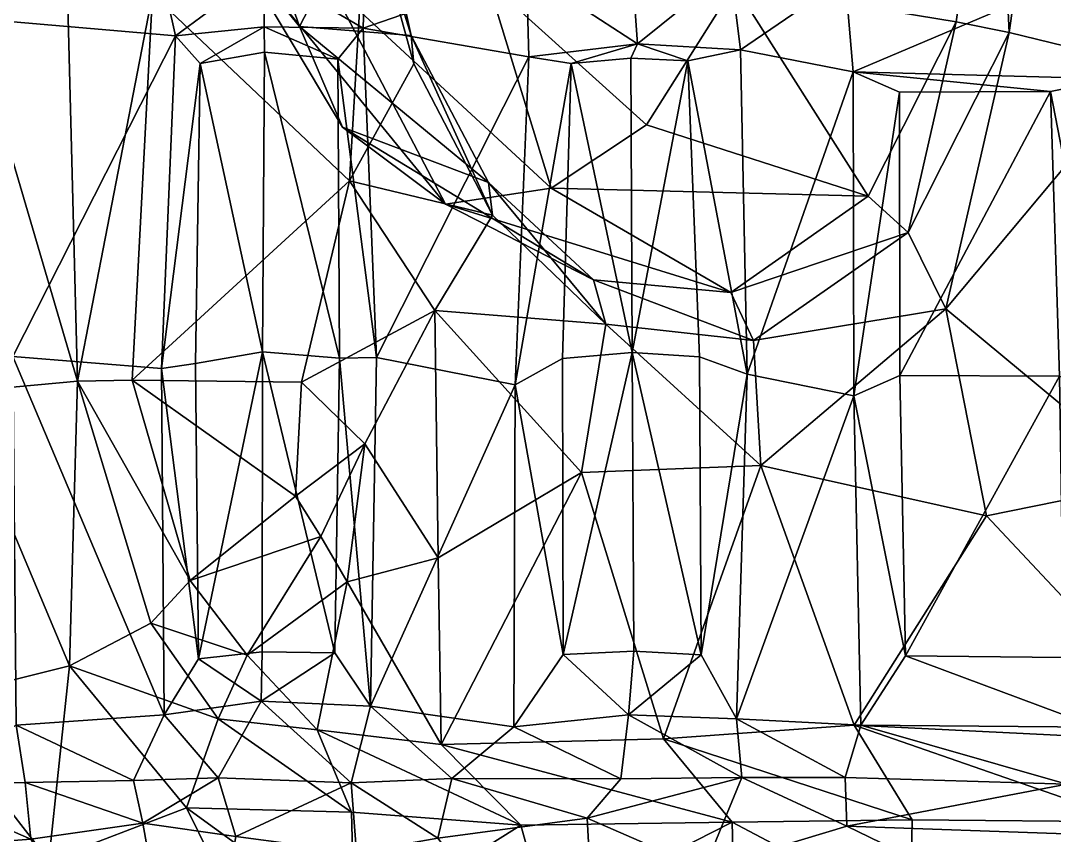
# Model space of a CAD drawing. Extents: x -4.77 to 4.77, y -2.48 to 3.3.
# Drawn here: x 0.1118 to 0.4736, y 0.9531 to 1.2382 of the extents above; entities that cross this region are included whole.
import ezdxf

# ---------------------------------------------------------------- set-up
doc = ezdxf.new("R2010")
doc.units = 0

msp = doc.modelspace()

# ---------------------------------------------------------------- linework, layer by layer
for points in [[(0.47224, 1.33668, -0.83127), (0.50106, 1.34164, -0.80056), (0.50654, 1.22221, -0.79374)], [(0.47224, 1.33668, 0.83127), (0.50654, 1.22221, 0.79374), (0.50106, 1.34164, 0.80056)], [(0.45782, 1.23408, -0.8484), (0.45296, 1.33482, -0.83895), (0.47224, 1.33668, -0.83127)], [(0.45782, 1.23408, 0.8484), (0.47224, 1.33668, 0.83127), (0.45296, 1.33482, 0.83895)], [(0.47224, 1.33668, -0.83127), (0.50654, 1.22221, -0.79374), (0.45782, 1.23408, -0.8484)], [(0.47224, 1.33668, 0.83127), (0.45782, 1.23408, 0.8484), (0.50654, 1.22221, 0.79374)], [(0.45296, 1.33482, -0.83895), (0.43927, 1.23785, -0.85526), (0.36165, 1.25061, -0.82752)], [(0.45296, 1.33482, 0.83895), (0.36165, 1.25061, 0.82752), (0.43927, 1.23785, 0.85526)], [(0.45782, 1.23408, -0.8484), (0.43927, 1.23785, -0.85526), (0.45296, 1.33482, -0.83895)], [(0.45782, 1.23408, 0.8484), (0.45296, 1.33482, 0.83895), (0.43927, 1.23785, 0.85526)], [(0.20933, 1.23614, -1.04967), (0.19056, 1.28986, -1.05507), (0.18566, 1.26569, -0.96242)], [(0.20933, 1.23614, 1.04967), (0.18566, 1.26569, 0.96242), (0.19056, 1.28986, 1.05507)], [(0.23617, 1.28805, -1.12639), (0.19056, 1.28986, -1.05507), (0.20933, 1.23614, -1.04967)], [(0.23617, 1.28805, 1.12639), (0.20933, 1.23614, 1.04967), (0.19056, 1.28986, 1.05507)], [(0.23617, 1.28805, -1.12639), (0.20933, 1.23614, -1.04967), (0.24847, 1.23307, -1.10941)], [(0.23617, 1.28805, 1.12639), (0.24847, 1.23307, 1.10941), (0.20933, 1.23614, 1.04967)], [(0.24847, 1.23307, -1.10941), (0.23285, 1.28333, -1.14141), (0.23617, 1.28805, -1.12639)], [(0.24847, 1.23307, 1.10941), (0.23617, 1.28805, 1.12639), (0.23285, 1.28333, 1.14141)], [(0.23285, 1.28333, -1.14141), (0.22683, 1.18222, -1.15808), (0.15787, 1.24755, -1.18551)], [(0.23285, 1.28333, 1.14141), (0.15787, 1.24755, 1.18551), (0.22683, 1.18222, 1.15808)], [(0.23285, 1.28333, -1.14141), (0.24943, 1.22317, -1.12615), (0.22683, 1.18222, -1.15808)], [(0.23285, 1.28333, 1.14141), (0.22683, 1.18222, 1.15808), (0.24943, 1.22317, 1.12615)], [(0.24847, 1.23307, -1.10941), (0.24943, 1.22317, -1.12615), (0.23285, 1.28333, -1.14141)], [(0.24847, 1.23307, 1.10941), (0.23285, 1.28333, 1.14141), (0.24943, 1.22317, 1.12615)], [(0.20933, 1.23614, -1.04967), (0.18566, 1.26569, -0.96242), (0.22442, 1.201, -1.01074)], [(0.26053, 1.17403, -0.95608), (0.18566, 1.26569, -0.96242), (0.21989, 1.25151, -0.89349)], [(0.26053, 1.17403, -0.95608), (0.22442, 1.201, -1.01074), (0.18566, 1.26569, -0.96242)], [(0.20933, 1.23614, 1.04967), (0.22442, 1.201, 1.01074), (0.18566, 1.26569, 0.96242)], [(0.26053, 1.17403, 0.95608), (0.21989, 1.25151, 0.89349), (0.18566, 1.26569, 0.96242)], [(0.26053, 1.17403, 0.95608), (0.18566, 1.26569, 0.96242), (0.22442, 1.201, 1.01074)], [(0.08765, 1.26158, -1.22381), (0.13167, 1.11209, -1.22991), (0.08857, 1.10811, -1.24501)], [(0.08765, 1.26158, -1.22381), (0.12798, 1.25731, -1.20398), (0.13167, 1.11209, -1.22991)], [(0.08765, 1.26158, 1.22381), (0.08857, 1.10811, 1.24501), (0.13167, 1.11209, 1.22991)], [(0.08765, 1.26158, 1.22381), (0.13167, 1.11209, 1.22991), (0.12798, 1.25731, 1.20398)], [(0.09955, 1.23862, 1.09777), (0.16599, 1.23287, 1.09789), (0.16082, 1.25602, 1.11708)], [(0.09955, 1.23862, -1.09777), (0.16082, 1.25602, -1.11708), (0.16599, 1.23287, -1.09789)], [(0.13167, 1.11209, -1.22991), (0.12798, 1.25731, -1.20398), (0.15787, 1.24755, -1.18551)], [(0.13167, 1.11209, 1.22991), (0.15787, 1.24755, 1.18551), (0.12798, 1.25731, 1.20398)], [(0.16599, 1.23287, 1.09789), (0.19695, 1.25596, 1.11708), (0.16082, 1.25602, 1.11708)], [(0.16599, 1.23287, -1.09789), (0.16082, 1.25602, -1.11708), (0.19695, 1.25596, -1.11708)], [(0.16599, 1.23287, 1.09789), (0.19697, 1.23613, 1.09762), (0.19695, 1.25596, 1.11708)], [(0.16599, 1.23287, -1.09789), (0.19695, 1.25596, -1.11708), (0.19697, 1.23613, -1.09762)], [(0.19695, 1.25596, 1.11708), (0.23162, 1.23566, 1.10019), (0.23221, 1.25583, 1.11708)], [(0.19695, 1.25596, 1.11708), (0.19697, 1.23613, 1.09762), (0.23162, 1.23566, 1.10019)], [(0.19695, 1.25596, -1.11708), (0.23221, 1.25583, -1.11708), (0.23162, 1.23566, -1.10019)], [(0.19695, 1.25596, -1.11708), (0.23162, 1.23566, -1.10019), (0.19697, 1.23613, -1.09762)], [(0.23162, 1.23566, 1.10019), (0.28886, 1.25539, 1.11708), (0.23221, 1.25583, 1.11708)], [(0.23162, 1.23566, -1.10019), (0.23221, 1.25583, -1.11708), (0.28886, 1.25539, -1.11708)], [(0.28886, 1.25539, 1.11708), (0.32763, 1.23008, 1.08824), (0.32582, 1.25618, 1.11708)], [(0.28886, 1.25539, -1.11708), (0.32582, 1.25618, -1.11708), (0.32763, 1.23008, -1.08824)], [(0.32763, 1.23008, 1.08824), (0.36025, 1.25632, 1.11708), (0.32582, 1.25618, 1.11708)], [(0.32763, 1.23008, -1.08824), (0.32582, 1.25618, -1.11708), (0.36025, 1.25632, -1.11708)], [(0.32763, 1.23008, 1.08824), (0.36369, 1.22798, 1.09209), (0.36025, 1.25632, 1.11708)], [(0.32763, 1.23008, -1.08824), (0.36025, 1.25632, -1.11708), (0.36369, 1.22798, -1.09209)], [(0.40036, 1.25309, 1.11708), (0.36025, 1.25632, 1.11708), (0.36369, 1.22798, 1.09209)], [(0.40036, 1.25309, -1.11708), (0.36369, 1.22798, -1.09209), (0.36025, 1.25632, -1.11708)], [(0.21989, 1.25151, -0.89349), (0.27527, 1.252, -0.84522), (0.29743, 1.17965, -0.89912)], [(0.21989, 1.25151, 0.89349), (0.29743, 1.17965, 0.89912), (0.27527, 1.252, 0.84522)], [(0.23162, 1.23566, 1.10019), (0.28959, 1.22561, 1.08837), (0.28886, 1.25539, 1.11708)], [(0.23162, 1.23566, -1.10019), (0.28886, 1.25539, -1.11708), (0.28959, 1.22561, -1.08837)], [(0.27527, 1.252, -0.84522), (0.3308, 1.20183, -0.86092), (0.29743, 1.17965, -0.89912)], [(0.27527, 1.252, -0.84522), (0.36165, 1.25061, -0.82752), (0.3308, 1.20183, -0.86092)], [(0.27527, 1.252, 0.84522), (0.29743, 1.17965, 0.89912), (0.3308, 1.20183, 0.86092)], [(0.27527, 1.252, 0.84522), (0.3308, 1.20183, 0.86092), (0.36165, 1.25061, 0.82752)], [(0.28886, 1.25539, 1.11708), (0.28959, 1.22561, 1.08837), (0.32763, 1.23008, 1.08824)], [(0.28886, 1.25539, -1.11708), (0.32763, 1.23008, -1.08824), (0.28959, 1.22561, -1.08837)], [(0.40036, 1.25309, 1.11708), (0.36369, 1.22798, 1.09209), (0.40321, 1.22037, 1.0896)], [(0.40036, 1.25309, -1.11708), (0.40321, 1.22037, -1.0896), (0.36369, 1.22798, -1.09209)], [(0.4792, 1.25263, 1.11709), (0.40036, 1.25309, 1.11708), (0.40321, 1.22037, 1.0896)], [(0.4792, 1.25263, -1.11709), (0.40321, 1.22037, -1.0896), (0.40036, 1.25309, -1.11708)], [(0.4792, 1.25263, 1.11709), (0.40321, 1.22037, 1.0896), (0.49421, 1.21787, 1.08567)], [(0.4792, 1.25263, -1.11709), (0.49421, 1.21787, -1.08567), (0.40321, 1.22037, -1.0896)], [(0.21989, 1.25151, -0.89349), (0.29743, 1.17965, -0.89912), (0.26053, 1.17403, -0.95608)], [(0.21989, 1.25151, 0.89349), (0.26053, 1.17403, 0.95608), (0.29743, 1.17965, 0.89912)], [(0.40836, 1.17685, -0.89495), (0.3308, 1.20183, -0.86092), (0.36165, 1.25061, -0.82752)], [(0.40836, 1.17685, 0.89495), (0.36165, 1.25061, 0.82752), (0.3308, 1.20183, 0.86092)], [(0.40836, 1.17685, -0.89495), (0.36165, 1.25061, -0.82752), (0.43927, 1.23785, -0.85526)], [(0.40836, 1.17685, 0.89495), (0.43927, 1.23785, 0.85526), (0.36165, 1.25061, 0.82752)], [(0.13167, 1.11209, -1.22991), (0.15787, 1.24755, -1.18551), (0.15082, 1.11244, -1.20023)], [(0.13167, 1.11209, 1.22991), (0.15082, 1.11244, 1.20023), (0.15787, 1.24755, 1.18551)], [(0.15082, 1.11244, -1.20023), (0.15787, 1.24755, -1.18551), (0.22683, 1.18222, -1.15808)], [(0.15082, 1.11244, 1.20023), (0.22683, 1.18222, 1.15808), (0.15787, 1.24755, 1.18551)], [(0.16599, 1.23287, 1.09789), (0.09955, 1.23862, 1.09777), (0.10902, 1.12065, 0.98326)], [(0.16599, 1.23287, -1.09789), (0.10902, 1.12065, -0.98326), (0.09955, 1.23862, -1.09777)], [(0.42236, 1.16407, -0.89286), (0.40836, 1.17685, -0.89495), (0.43927, 1.23785, -0.85526)], [(0.42236, 1.16407, 0.89286), (0.43927, 1.23785, 0.85526), (0.40836, 1.17685, 0.89495)], [(0.42236, 1.16407, -0.89286), (0.43927, 1.23785, -0.85526), (0.45782, 1.23408, -0.8484)], [(0.42236, 1.16407, 0.89286), (0.45782, 1.23408, 0.8484), (0.43927, 1.23785, 0.85526)], [(0.19697, 1.23613, 1.09762), (0.16599, 1.23287, 1.09789), (0.17456, 1.22324, 1.06498)], [(0.19697, 1.23613, -1.09762), (0.17456, 1.22324, -1.06498), (0.16599, 1.23287, -1.09789)], [(0.19697, 1.23613, 1.09762), (0.17456, 1.22324, 1.06498), (0.19712, 1.22723, 1.0621)], [(0.19697, 1.23613, -1.09762), (0.19712, 1.22723, -1.0621), (0.17456, 1.22324, -1.06498)], [(0.22277, 1.2248, 1.06387), (0.19697, 1.23613, 1.09762), (0.19712, 1.22723, 1.0621)], [(0.22277, 1.2248, 1.06387), (0.23162, 1.23566, 1.10019), (0.19697, 1.23613, 1.09762)], [(0.22277, 1.2248, -1.06387), (0.19712, 1.22723, -1.0621), (0.19697, 1.23613, -1.09762)], [(0.22277, 1.2248, -1.06387), (0.19697, 1.23613, -1.09762), (0.23162, 1.23566, -1.10019)], [(0.20933, 1.23614, -1.04967), (0.27548, 1.18164, -1.07307), (0.24847, 1.23307, -1.10941)], [(0.20933, 1.23614, -1.04967), (0.22442, 1.201, -1.01074), (0.27548, 1.18164, -1.07307)], [(0.20933, 1.23614, 1.04967), (0.24847, 1.23307, 1.10941), (0.27548, 1.18164, 1.07307)], [(0.20933, 1.23614, 1.04967), (0.27548, 1.18164, 1.07307), (0.22442, 1.201, 1.01074)], [(0.23636, 1.12031, 0.9872), (0.23162, 1.23566, 1.10019), (0.22277, 1.2248, 1.06387)], [(0.23636, 1.12031, -0.9872), (0.22277, 1.2248, -1.06387), (0.23162, 1.23566, -1.10019)], [(0.28959, 1.22561, 1.08837), (0.23162, 1.23566, 1.10019), (0.23636, 1.12031, 0.9872)], [(0.28959, 1.22561, -1.08837), (0.23636, 1.12031, -0.9872), (0.23162, 1.23566, -1.10019)], [(0.43555, 1.13736, -0.87626), (0.42236, 1.16407, -0.89286), (0.45782, 1.23408, -0.8484)], [(0.43555, 1.13736, 0.87626), (0.45782, 1.23408, 0.8484), (0.42236, 1.16407, 0.89286)], [(0.43555, 1.13736, -0.87626), (0.45782, 1.23408, -0.8484), (0.50654, 1.22221, -0.79374)], [(0.43555, 1.13736, 0.87626), (0.50654, 1.22221, 0.79374), (0.45782, 1.23408, 0.8484)], [(0.16599, 1.23287, 1.09789), (0.10902, 1.12065, 0.98326), (0.1611, 1.11651, 0.98846)], [(0.16599, 1.23287, -1.09789), (0.1611, 1.11651, -0.98846), (0.10902, 1.12065, -0.98326)], [(0.17456, 1.22324, 1.06498), (0.16599, 1.23287, 1.09789), (0.1611, 1.11651, 0.98846)], [(0.17456, 1.22324, -1.06498), (0.1611, 1.11651, -0.98846), (0.16599, 1.23287, -1.09789)], [(0.24847, 1.23307, -1.10941), (0.27687, 1.17011, -1.08906), (0.24943, 1.22317, -1.12615)], [(0.24847, 1.23307, -1.10941), (0.27548, 1.18164, -1.07307), (0.27687, 1.17011, -1.08906)], [(0.24847, 1.23307, 1.10941), (0.24943, 1.22317, 1.12615), (0.27687, 1.17011, 1.08906)], [(0.24847, 1.23307, 1.10941), (0.27687, 1.17011, 1.08906), (0.27548, 1.18164, 1.07307)], [(0.19648, 1.1223, 0.96651), (0.19712, 1.22723, 1.0621), (0.17456, 1.22324, 1.06498)], [(0.19648, 1.1223, -0.96651), (0.17456, 1.22324, -1.06498), (0.19712, 1.22723, -1.0621)], [(0.22343, 1.12009, 0.97044), (0.19712, 1.22723, 1.0621), (0.19648, 1.1223, 0.96651)], [(0.22343, 1.12009, -0.97044), (0.19648, 1.1223, -0.96651), (0.19712, 1.22723, -1.0621)], [(0.22343, 1.12009, 0.97044), (0.22277, 1.2248, 1.06387), (0.19712, 1.22723, 1.0621)], [(0.22343, 1.12009, -0.97044), (0.19712, 1.22723, -1.0621), (0.22277, 1.2248, -1.06387)], [(0.32763, 1.23008, 1.08824), (0.28959, 1.22561, 1.08837), (0.30448, 1.22328, 1.06409)], [(0.32763, 1.23008, -1.08824), (0.30448, 1.22328, -1.06409), (0.28959, 1.22561, -1.08837)], [(0.32763, 1.23008, 1.08824), (0.30448, 1.22328, 1.06409), (0.32538, 1.22507, 1.06319)], [(0.32763, 1.23008, -1.08824), (0.32538, 1.22507, -1.06319), (0.30448, 1.22328, -1.06409)], [(0.3453, 1.22422, 1.06404), (0.32763, 1.23008, 1.08824), (0.32538, 1.22507, 1.06319)], [(0.3453, 1.22422, -1.06404), (0.32538, 1.22507, -1.06319), (0.32763, 1.23008, -1.08824)], [(0.3453, 1.22422, 1.06404), (0.36369, 1.22798, 1.09209), (0.32763, 1.23008, 1.08824)], [(0.3453, 1.22422, -1.06404), (0.32763, 1.23008, -1.08824), (0.36369, 1.22798, -1.09209)], [(0.36608, 1.11457, 0.98309), (0.36369, 1.22798, 1.09209), (0.3453, 1.22422, 1.06404)], [(0.36608, 1.11457, -0.98309), (0.3453, 1.22422, -1.06404), (0.36369, 1.22798, -1.09209)], [(0.40321, 1.22037, 1.0896), (0.36369, 1.22798, 1.09209), (0.36608, 1.11457, 0.98309)], [(0.40321, 1.22037, -1.0896), (0.36608, 1.11457, -0.98309), (0.36369, 1.22798, -1.09209)], [(0.17456, 1.22324, 1.06498), (0.1611, 1.11651, 0.98846), (0.17295, 1.11821, 0.97235)], [(0.17456, 1.22324, -1.06498), (0.17295, 1.11821, -0.97235), (0.1611, 1.11651, -0.98846)], [(0.19648, 1.1223, 0.96651), (0.17456, 1.22324, 1.06498), (0.17295, 1.11821, 0.97235)], [(0.19648, 1.1223, -0.96651), (0.17295, 1.11821, -0.97235), (0.17456, 1.22324, -1.06498)], [(0.23636, 1.12031, 0.9872), (0.22277, 1.2248, 1.06387), (0.22343, 1.12009, 0.97044)], [(0.23636, 1.12031, -0.9872), (0.22343, 1.12009, -0.97044), (0.22277, 1.2248, -1.06387)], [(0.22683, 1.18222, -1.15808), (0.24943, 1.22317, -1.12615), (0.27687, 1.17011, -1.08906)], [(0.22683, 1.18222, 1.15808), (0.27687, 1.17011, 1.08906), (0.24943, 1.22317, 1.12615)], [(0.28959, 1.22561, 1.08837), (0.23636, 1.12031, 0.9872), (0.28482, 1.11074, 0.98335)], [(0.28959, 1.22561, -1.08837), (0.28482, 1.11074, -0.98335), (0.23636, 1.12031, -0.9872)], [(0.30448, 1.22328, 1.06409), (0.28959, 1.22561, 1.08837), (0.28482, 1.11074, 0.98335)], [(0.30448, 1.22328, -1.06409), (0.28482, 1.11074, -0.98335), (0.28959, 1.22561, -1.08837)], [(0.30448, 1.22328, 1.06409), (0.28482, 1.11074, 0.98335), (0.3014, 1.11995, 0.9698)], [(0.30448, 1.22328, -1.06409), (0.3014, 1.11995, -0.9698), (0.28482, 1.11074, -0.98335)], [(0.32584, 1.1221, 0.96619), (0.30448, 1.22328, 1.06409), (0.3014, 1.11995, 0.9698)], [(0.32584, 1.1221, -0.96619), (0.3014, 1.11995, -0.9698), (0.30448, 1.22328, -1.06409)], [(0.32584, 1.1221, 0.96619), (0.32538, 1.22507, 1.06319), (0.30448, 1.22328, 1.06409)], [(0.32584, 1.1221, -0.96619), (0.30448, 1.22328, -1.06409), (0.32538, 1.22507, -1.06319)], [(0.3453, 1.22422, 1.06404), (0.32538, 1.22507, 1.06319), (0.32584, 1.1221, 0.96619)], [(0.3453, 1.22422, -1.06404), (0.32584, 1.1221, -0.96619), (0.32538, 1.22507, -1.06319)], [(0.3453, 1.22422, 1.06404), (0.32584, 1.1221, 0.96619), (0.34943, 1.12055, 0.96892)], [(0.3453, 1.22422, -1.06404), (0.34943, 1.12055, -0.96892), (0.32584, 1.1221, -0.96619)], [(0.36608, 1.11457, 0.98309), (0.3453, 1.22422, 1.06404), (0.34943, 1.12055, 0.96892)], [(0.36608, 1.11457, -0.98309), (0.34943, 1.12055, -0.96892), (0.3453, 1.22422, -1.06404)], [(0.40321, 1.22037, 1.0896), (0.36608, 1.11457, 0.98309), (0.40338, 1.10691, 0.98618)], [(0.40321, 1.22037, -1.0896), (0.40338, 1.10691, -0.98618), (0.36608, 1.11457, -0.98309)], [(0.40321, 1.22037, 1.0896), (0.4722, 1.21348, 1.05234), (0.49421, 1.21787, 1.08567)], [(0.40321, 1.22037, 1.0896), (0.41938, 1.21322, 1.05899), (0.4722, 1.21348, 1.05234)], [(0.41938, 1.21322, 1.05899), (0.40321, 1.22037, 1.0896), (0.40338, 1.10691, 0.98618)], [(0.40321, 1.22037, -1.0896), (0.49421, 1.21787, -1.08567), (0.4722, 1.21348, -1.05234)], [(0.40321, 1.22037, -1.0896), (0.4722, 1.21348, -1.05234), (0.41938, 1.21322, -1.05899)], [(0.41938, 1.21322, -1.05899), (0.40338, 1.10691, -0.98618), (0.40321, 1.22037, -1.0896)], [(0.50846, 1.07685, -0.78971), (0.43555, 1.13736, -0.87626), (0.50654, 1.22221, -0.79374)], [(0.50846, 1.07685, 0.78971), (0.50654, 1.22221, 0.79374), (0.43555, 1.13736, 0.87626)], [(0.49305, 1.10667, 0.98254), (0.49421, 1.21787, 1.08567), (0.4722, 1.21348, 1.05234)], [(0.49305, 1.10667, -0.98254), (0.4722, 1.21348, -1.05234), (0.49421, 1.21787, -1.08567)], [(0.41938, 1.21322, 1.05899), (0.40338, 1.10691, 0.98618), (0.41947, 1.11408, 0.96883)], [(0.41938, 1.21322, -1.05899), (0.41947, 1.11408, -0.96883), (0.40338, 1.10691, -0.98618)], [(0.4722, 1.21348, 1.05234), (0.41938, 1.21322, 1.05899), (0.41947, 1.11408, 0.96883)], [(0.4722, 1.21348, -1.05234), (0.41947, 1.11408, -0.96883), (0.41938, 1.21322, -1.05899)], [(0.4722, 1.21348, 1.05234), (0.41947, 1.11408, 0.96883), (0.47539, 1.11382, 0.9655)], [(0.4722, 1.21348, -1.05234), (0.47539, 1.11382, -0.9655), (0.41947, 1.11408, -0.96883)], [(0.49305, 1.10667, 0.98254), (0.4722, 1.21348, 1.05234), (0.47539, 1.11382, 0.9655)], [(0.49305, 1.10667, -0.98254), (0.47539, 1.11382, -0.9655), (0.4722, 1.21348, -1.05234)], [(0.40836, 1.17685, -0.89495), (0.29743, 1.17965, -0.89912), (0.3308, 1.20183, -0.86092)], [(0.40836, 1.17685, 0.89495), (0.3308, 1.20183, 0.86092), (0.29743, 1.17965, 0.89912)], [(0.31224, 1.14759, -1.02428), (0.22442, 1.201, -1.01074), (0.26053, 1.17403, -0.95608)], [(0.31224, 1.14759, -1.02428), (0.27548, 1.18164, -1.07307), (0.22442, 1.201, -1.01074)], [(0.31224, 1.14759, 1.02428), (0.26053, 1.17403, 0.95608), (0.22442, 1.201, 1.01074)], [(0.31224, 1.14759, 1.02428), (0.22442, 1.201, 1.01074), (0.27548, 1.18164, 1.07307)], [(0.15082, 1.11244, -1.20023), (0.22683, 1.18222, -1.15808), (0.21005, 1.11177, -1.17911)], [(0.15082, 1.11244, 1.20023), (0.21005, 1.11177, 1.17911), (0.22683, 1.18222, 1.15808)], [(0.21005, 1.11177, -1.17911), (0.22683, 1.18222, -1.15808), (0.25673, 1.13676, -1.11771)], [(0.21005, 1.11177, 1.17911), (0.25673, 1.13676, 1.11771), (0.22683, 1.18222, 1.15808)], [(0.22683, 1.18222, -1.15808), (0.27687, 1.17011, -1.08906), (0.25673, 1.13676, -1.11771)], [(0.22683, 1.18222, 1.15808), (0.25673, 1.13676, 1.11771), (0.27687, 1.17011, 1.08906)], [(0.26053, 1.17403, -0.95608), (0.29743, 1.17965, -0.89912), (0.36037, 1.14307, -0.95874)], [(0.26053, 1.17403, 0.95608), (0.36037, 1.14307, 0.95874), (0.29743, 1.17965, 0.89912)], [(0.27548, 1.18164, -1.07307), (0.31658, 1.13201, -1.03555), (0.27687, 1.17011, -1.08906)], [(0.27548, 1.18164, -1.07307), (0.31224, 1.14759, -1.02428), (0.31658, 1.13201, -1.03555)], [(0.27548, 1.18164, 1.07307), (0.27687, 1.17011, 1.08906), (0.31658, 1.13201, 1.03555)], [(0.27548, 1.18164, 1.07307), (0.31658, 1.13201, 1.03555), (0.31224, 1.14759, 1.02428)], [(0.40836, 1.17685, -0.89495), (0.36037, 1.14307, -0.95874), (0.29743, 1.17965, -0.89912)], [(0.40836, 1.17685, 0.89495), (0.29743, 1.17965, 0.89912), (0.36037, 1.14307, 0.95874)], [(0.36037, 1.14307, -0.95874), (0.40836, 1.17685, -0.89495), (0.42236, 1.16407, -0.89286)], [(0.36037, 1.14307, 0.95874), (0.42236, 1.16407, 0.89286), (0.40836, 1.17685, 0.89495)], [(0.26053, 1.17403, -0.95608), (0.36037, 1.14307, -0.95874), (0.31224, 1.14759, -1.02428)], [(0.26053, 1.17403, 0.95608), (0.31224, 1.14759, 1.02428), (0.36037, 1.14307, 0.95874)], [(0.31658, 1.13201, -1.03555), (0.25673, 1.13676, -1.11771), (0.27687, 1.17011, -1.08906)], [(0.31658, 1.13201, 1.03555), (0.27687, 1.17011, 1.08906), (0.25673, 1.13676, 1.11771)], [(0.36037, 1.14307, -0.95874), (0.42236, 1.16407, -0.89286), (0.36827, 1.12629, -0.96461)], [(0.36037, 1.14307, 0.95874), (0.36827, 1.12629, 0.96461), (0.42236, 1.16407, 0.89286)], [(0.36827, 1.12629, -0.96461), (0.42236, 1.16407, -0.89286), (0.43555, 1.13736, -0.87626)], [(0.36827, 1.12629, 0.96461), (0.43555, 1.13736, 0.87626), (0.42236, 1.16407, 0.89286)], [(0.36827, 1.12629, -0.96461), (0.31224, 1.14759, -1.02428), (0.36037, 1.14307, -0.95874)], [(0.36827, 1.12629, -0.96461), (0.31658, 1.13201, -1.03555), (0.31224, 1.14759, -1.02428)], [(0.36827, 1.12629, 0.96461), (0.36037, 1.14307, 0.95874), (0.31224, 1.14759, 1.02428)], [(0.36827, 1.12629, 0.96461), (0.31224, 1.14759, 1.02428), (0.31658, 1.13201, 1.03555)], [(0.21005, 1.11177, -1.17911), (0.25673, 1.13676, -1.11771), (0.2322, 1.09008, -1.15099)], [(0.21005, 1.11177, 1.17911), (0.2322, 1.09008, 1.15099), (0.25673, 1.13676, 1.11771)], [(0.25673, 1.13676, -1.11771), (0.25789, 1.05021, -1.11614), (0.2322, 1.09008, -1.15099)], [(0.25673, 1.13676, 1.11771), (0.2322, 1.09008, 1.15099), (0.25789, 1.05021, 1.11614)], [(0.25673, 1.13676, -1.11771), (0.30804, 1.08015, -1.04764), (0.25789, 1.05021, -1.11614)], [(0.31658, 1.13201, -1.03555), (0.30804, 1.08015, -1.04764), (0.25673, 1.13676, -1.11771)], [(0.25673, 1.13676, 1.11771), (0.25789, 1.05021, 1.11614), (0.30804, 1.08015, 1.04764)], [(0.31658, 1.13201, 1.03555), (0.25673, 1.13676, 1.11771), (0.30804, 1.08015, 1.04764)], [(0.36827, 1.12629, -0.96461), (0.43555, 1.13736, -0.87626), (0.37081, 1.08253, -0.96142)], [(0.36827, 1.12629, 0.96461), (0.37081, 1.08253, 0.96142), (0.43555, 1.13736, 0.87626)], [(0.37081, 1.08253, -0.96142), (0.43555, 1.13736, -0.87626), (0.44984, 1.06498, -0.85832)], [(0.37081, 1.08253, 0.96142), (0.44984, 1.06498, 0.85832), (0.43555, 1.13736, 0.87626)], [(0.50846, 1.07685, -0.78971), (0.44984, 1.06498, -0.85832), (0.43555, 1.13736, -0.87626)], [(0.50846, 1.07685, 0.78971), (0.43555, 1.13736, 0.87626), (0.44984, 1.06498, 0.85832)], [(0.37081, 1.08253, -0.96142), (0.30804, 1.08015, -1.04764), (0.31658, 1.13201, -1.03555)], [(0.37081, 1.08253, 0.96142), (0.31658, 1.13201, 1.03555), (0.30804, 1.08015, 1.04764)], [(0.37081, 1.08253, -0.96142), (0.31658, 1.13201, -1.03555), (0.36827, 1.12629, -0.96461)], [(0.37081, 1.08253, 0.96142), (0.36827, 1.12629, 0.96461), (0.31658, 1.13201, 1.03555)], [(0.17397, 1.01492, 0.88694), (0.19648, 1.1223, 0.96651), (0.17295, 1.11821, 0.97235)], [(0.17397, 1.01492, -0.88694), (0.17295, 1.11821, -0.97235), (0.19648, 1.1223, -0.96651)], [(0.17397, 1.01492, 0.88694), (0.19628, 1.01734, 0.88078), (0.19648, 1.1223, 0.96651)], [(0.17397, 1.01492, -0.88694), (0.19648, 1.1223, -0.96651), (0.19628, 1.01734, -0.88078)], [(0.19648, 1.1223, 0.96651), (0.19628, 1.01734, 0.88078), (0.22175, 1.01694, 0.88457)], [(0.19648, 1.1223, -0.96651), (0.22175, 1.01694, -0.88457), (0.19628, 1.01734, -0.88078)], [(0.19648, 1.1223, 0.96651), (0.22175, 1.01694, 0.88457), (0.22343, 1.12009, 0.97044)], [(0.19648, 1.1223, -0.96651), (0.22343, 1.12009, -0.97044), (0.22175, 1.01694, -0.88457)], [(0.30168, 1.01642, 0.885), (0.32584, 1.1221, 0.96619), (0.3014, 1.11995, 0.9698)], [(0.30168, 1.01642, -0.885), (0.3014, 1.11995, -0.9698), (0.32584, 1.1221, -0.96619)], [(0.30168, 1.01642, 0.885), (0.32642, 1.01763, 0.8808), (0.32584, 1.1221, 0.96619)], [(0.30168, 1.01642, -0.885), (0.32584, 1.1221, -0.96619), (0.32642, 1.01763, -0.8808)], [(0.32584, 1.1221, 0.96619), (0.34992, 1.0163, 0.88399), (0.34943, 1.12055, 0.96892)], [(0.32584, 1.1221, 0.96619), (0.32642, 1.01763, 0.8808), (0.34992, 1.0163, 0.88399)], [(0.32584, 1.1221, -0.96619), (0.34943, 1.12055, -0.96892), (0.34992, 1.0163, -0.88399)], [(0.32584, 1.1221, -0.96619), (0.34992, 1.0163, -0.88399), (0.32642, 1.01763, -0.8808)], [(0.10902, 1.12065, 0.98326), (0.16197, 0.99535, 0.89428), (0.1611, 1.11651, 0.98846)], [(0.10902, 1.12065, 0.98326), (0.11018, 0.99168, 0.89114), (0.16197, 0.99535, 0.89428)], [(0.10902, 1.12065, -0.98326), (0.1611, 1.11651, -0.98846), (0.16197, 0.99535, -0.89428)], [(0.10902, 1.12065, -0.98326), (0.16197, 0.99535, -0.89428), (0.11018, 0.99168, -0.89114)], [(0.1611, 1.11651, 0.98846), (0.17397, 1.01492, 0.88694), (0.17295, 1.11821, 0.97235)], [(0.1611, 1.11651, -0.98846), (0.17295, 1.11821, -0.97235), (0.17397, 1.01492, -0.88694)], [(0.22343, 1.12009, 0.97044), (0.22175, 1.01694, 0.88457), (0.23428, 0.99829, 0.89246)], [(0.22343, 1.12009, -0.97044), (0.23428, 0.99829, -0.89246), (0.22175, 1.01694, -0.88457)], [(0.22343, 1.12009, 0.97044), (0.23428, 0.99829, 0.89246), (0.23636, 1.12031, 0.9872)], [(0.22343, 1.12009, -0.97044), (0.23636, 1.12031, -0.9872), (0.23428, 0.99829, -0.89246)], [(0.23428, 0.99829, 0.89246), (0.28482, 1.11074, 0.98335), (0.23636, 1.12031, 0.9872)], [(0.23428, 0.99829, -0.89246), (0.23636, 1.12031, -0.9872), (0.28482, 1.11074, -0.98335)], [(0.28482, 1.11074, 0.98335), (0.30168, 1.01642, 0.885), (0.3014, 1.11995, 0.9698)], [(0.28482, 1.11074, -0.98335), (0.3014, 1.11995, -0.9698), (0.30168, 1.01642, -0.885)], [(0.34992, 1.0163, 0.88399), (0.36608, 1.11457, 0.98309), (0.34943, 1.12055, 0.96892)], [(0.34992, 1.0163, -0.88399), (0.34943, 1.12055, -0.96892), (0.36608, 1.11457, -0.98309)], [(0.1611, 1.11651, 0.98846), (0.16197, 0.99535, 0.89428), (0.17397, 1.01492, 0.88694)], [(0.1611, 1.11651, -0.98846), (0.17397, 1.01492, -0.88694), (0.16197, 0.99535, -0.89428)], [(0.34992, 1.0163, 0.88399), (0.36229, 0.99388, 0.89196), (0.36608, 1.11457, 0.98309)], [(0.34992, 1.0163, -0.88399), (0.36608, 1.11457, -0.98309), (0.36229, 0.99388, -0.89196)], [(0.36229, 0.99388, 0.89196), (0.40338, 1.10691, 0.98618), (0.36608, 1.11457, 0.98309)], [(0.36229, 0.99388, -0.89196), (0.36608, 1.11457, -0.98309), (0.40338, 1.10691, -0.98618)], [(0.12886, 1.01249, -1.25086), (0.08857, 1.10811, -1.24501), (0.13167, 1.11209, -1.22991)], [(0.12886, 1.01249, 1.25086), (0.13167, 1.11209, 1.22991), (0.08857, 1.10811, 1.24501)], [(0.12886, 1.01249, -1.25086), (0.13167, 1.11209, -1.22991), (0.15729, 1.02741, -1.23278)], [(0.12886, 1.01249, 1.25086), (0.15729, 1.02741, 1.23278), (0.13167, 1.11209, 1.22991)], [(0.13167, 1.11209, -1.22991), (0.15082, 1.11244, -1.20023), (0.17108, 1.04234, -1.20331)], [(0.13167, 1.11209, 1.22991), (0.17108, 1.04234, 1.20331), (0.15082, 1.11244, 1.20023)], [(0.13167, 1.11209, -1.22991), (0.17108, 1.04234, -1.20331), (0.15729, 1.02741, -1.23278)], [(0.13167, 1.11209, 1.22991), (0.15729, 1.02741, 1.23278), (0.17108, 1.04234, 1.20331)], [(0.15082, 1.11244, -1.20023), (0.20799, 1.07188, -1.18194), (0.17108, 1.04234, -1.20331)], [(0.15082, 1.11244, -1.20023), (0.21005, 1.11177, -1.17911), (0.20799, 1.07188, -1.18194)], [(0.15082, 1.11244, 1.20023), (0.17108, 1.04234, 1.20331), (0.20799, 1.07188, 1.18194)], [(0.15082, 1.11244, 1.20023), (0.20799, 1.07188, 1.18194), (0.21005, 1.11177, 1.17911)], [(0.20799, 1.07188, -1.18194), (0.21005, 1.11177, -1.17911), (0.2322, 1.09008, -1.15099)], [(0.20799, 1.07188, 1.18194), (0.2322, 1.09008, 1.15099), (0.21005, 1.11177, 1.17911)], [(0.23428, 0.99829, 0.89246), (0.28441, 0.99111, 0.89298), (0.28482, 1.11074, 0.98335)], [(0.23428, 0.99829, -0.89246), (0.28482, 1.11074, -0.98335), (0.28441, 0.99111, -0.89298)], [(0.28482, 1.11074, 0.98335), (0.28441, 0.99111, 0.89298), (0.30168, 1.01642, 0.885)], [(0.28482, 1.11074, -0.98335), (0.30168, 1.01642, -0.885), (0.28441, 0.99111, -0.89298)], [(0.40338, 1.10691, 0.98618), (0.42144, 1.01598, 0.88658), (0.41947, 1.11408, 0.96883)], [(0.40338, 1.10691, -0.98618), (0.41947, 1.11408, -0.96883), (0.42144, 1.01598, -0.88658)], [(0.42144, 1.01598, 0.88658), (0.47539, 1.11382, 0.9655), (0.41947, 1.11408, 0.96883)], [(0.42144, 1.01598, -0.88658), (0.41947, 1.11408, -0.96883), (0.47539, 1.11382, -0.9655)], [(0.42144, 1.01598, 0.88658), (0.47686, 1.01534, 0.8863), (0.47539, 1.11382, 0.9655)], [(0.42144, 1.01598, -0.88658), (0.47539, 1.11382, -0.9655), (0.47686, 1.01534, -0.8863)], [(0.07831, 0.99986, -1.20807), (0.08857, 1.10811, -1.24501), (0.12886, 1.01249, -1.25086)], [(0.07831, 0.99986, 1.20807), (0.12886, 1.01249, 1.25086), (0.08857, 1.10811, 1.24501)], [(0.36229, 0.99388, 0.89196), (0.4059, 0.99165, 0.89386), (0.40338, 1.10691, 0.98618)], [(0.36229, 0.99388, -0.89196), (0.40338, 1.10691, -0.98618), (0.4059, 0.99165, -0.89386)], [(0.40338, 1.10691, 0.98618), (0.4059, 0.99165, 0.89386), (0.42144, 1.01598, 0.88658)], [(0.40338, 1.10691, -0.98618), (0.42144, 1.01598, -0.88658), (0.4059, 0.99165, -0.89386)], [(0.20799, 1.07188, -1.18194), (0.2322, 1.09008, -1.15099), (0.2168, 1.05776, -1.17159)], [(0.20799, 1.07188, 1.18194), (0.2168, 1.05776, 1.17159), (0.2322, 1.09008, 1.15099)], [(0.2322, 1.09008, -1.15099), (0.22608, 1.04182, -1.1593), (0.2168, 1.05776, -1.17159)], [(0.2322, 1.09008, 1.15099), (0.2168, 1.05776, 1.17159), (0.22608, 1.04182, 1.1593)], [(0.2322, 1.09008, -1.15099), (0.25789, 1.05021, -1.11614), (0.22608, 1.04182, -1.1593)], [(0.2322, 1.09008, 1.15099), (0.22608, 1.04182, 1.1593), (0.25789, 1.05021, 1.11614)], [(0.37081, 1.08253, -0.96142), (0.33683, 0.98689, -1.01095), (0.30804, 1.08015, -1.04764)], [(0.37081, 1.08253, 0.96142), (0.30804, 1.08015, 1.04764), (0.33683, 0.98689, 1.01095)], [(0.37081, 1.08253, -0.96142), (0.40356, 0.99173, -0.91911), (0.33683, 0.98689, -1.01095)], [(0.37081, 1.08253, 0.96142), (0.33683, 0.98689, 1.01095), (0.40356, 0.99173, 0.91911)], [(0.37081, 1.08253, -0.96142), (0.44984, 1.06498, -0.85832), (0.40356, 0.99173, -0.91911)], [(0.37081, 1.08253, 0.96142), (0.40356, 0.99173, 0.91911), (0.44984, 1.06498, 0.85832)], [(0.25896, 0.98496, -1.11579), (0.25789, 1.05021, -1.11614), (0.30804, 1.08015, -1.04764)], [(0.25896, 0.98496, 1.11579), (0.30804, 1.08015, 1.04764), (0.25789, 1.05021, 1.11614)], [(0.25896, 0.98496, -1.11579), (0.30804, 1.08015, -1.04764), (0.33683, 0.98689, -1.01095)], [(0.25896, 0.98496, 1.11579), (0.33683, 0.98689, 1.01095), (0.30804, 1.08015, 1.04764)], [(0.52412, 0.98568, -0.78305), (0.44984, 1.06498, -0.85832), (0.50846, 1.07685, -0.78971)], [(0.52412, 0.98568, 0.78305), (0.50846, 1.07685, 0.78971), (0.44984, 1.06498, 0.85832)], [(0.2168, 1.05776, -1.17159), (0.17108, 1.04234, -1.20331), (0.20799, 1.07188, -1.18194)], [(0.2168, 1.05776, 1.17159), (0.20799, 1.07188, 1.18194), (0.17108, 1.04234, 1.20331)], [(0.52412, 0.98568, -0.78305), (0.40356, 0.99173, -0.91911), (0.44984, 1.06498, -0.85832)], [(0.52412, 0.98568, 0.78305), (0.44984, 1.06498, 0.85832), (0.40356, 0.99173, 0.91911)], [(0.2168, 1.05776, -1.17159), (0.191, 1.01623, -1.19845), (0.17108, 1.04234, -1.20331)], [(0.2168, 1.05776, 1.17159), (0.17108, 1.04234, 1.20331), (0.191, 1.01623, 1.19845)], [(0.22608, 1.04182, -1.1593), (0.191, 1.01623, -1.19845), (0.2168, 1.05776, -1.17159)], [(0.22608, 1.04182, 1.1593), (0.2168, 1.05776, 1.17159), (0.191, 1.01623, 1.19845)], [(0.25896, 0.98496, -1.11579), (0.22608, 1.04182, -1.1593), (0.25789, 1.05021, -1.11614)], [(0.25896, 0.98496, 1.11579), (0.25789, 1.05021, 1.11614), (0.22608, 1.04182, 1.1593)], [(0.15729, 1.02741, -1.23278), (0.17108, 1.04234, -1.20331), (0.191, 1.01623, -1.19845)], [(0.15729, 1.02741, 1.23278), (0.191, 1.01623, 1.19845), (0.17108, 1.04234, 1.20331)], [(0.22608, 1.04182, -1.1593), (0.21553, 0.9901, -1.17641), (0.191, 1.01623, -1.19845)], [(0.22608, 1.04182, 1.1593), (0.191, 1.01623, 1.19845), (0.21553, 0.9901, 1.17641)], [(0.25896, 0.98496, -1.11579), (0.21553, 0.9901, -1.17641), (0.22608, 1.04182, -1.1593)], [(0.25896, 0.98496, 1.11579), (0.22608, 1.04182, 1.1593), (0.21553, 0.9901, 1.17641)], [(0.12886, 1.01249, -1.25086), (0.15729, 1.02741, -1.23278), (0.18087, 0.99387, -1.23178)], [(0.12886, 1.01249, 1.25086), (0.18087, 0.99387, 1.23178), (0.15729, 1.02741, 1.23278)], [(0.15729, 1.02741, -1.23278), (0.191, 1.01623, -1.19845), (0.18087, 0.99387, -1.23178)], [(0.15729, 1.02741, 1.23278), (0.18087, 0.99387, 1.23178), (0.191, 1.01623, 1.19845)], [(0.17397, 1.01492, 0.88694), (0.19599, 1.00003, 0.88164), (0.19628, 1.01734, 0.88078)], [(0.17397, 1.01492, -0.88694), (0.19628, 1.01734, -0.88078), (0.19599, 1.00003, -0.88164)], [(0.19599, 1.00003, 0.88164), (0.22175, 1.01694, 0.88457), (0.19628, 1.01734, 0.88078)], [(0.19599, 1.00003, -0.88164), (0.19628, 1.01734, -0.88078), (0.22175, 1.01694, -0.88457)], [(0.19599, 1.00003, 0.88164), (0.23428, 0.99829, 0.89246), (0.22175, 1.01694, 0.88457)], [(0.19599, 1.00003, -0.88164), (0.22175, 1.01694, -0.88457), (0.23428, 0.99829, -0.89246)], [(0.30168, 1.01642, 0.885), (0.32458, 0.99526, 0.88404), (0.32642, 1.01763, 0.8808)], [(0.30168, 1.01642, -0.885), (0.32642, 1.01763, -0.8808), (0.32458, 0.99526, -0.88404)], [(0.32458, 0.99526, 0.88404), (0.34992, 1.0163, 0.88399), (0.32642, 1.01763, 0.8808)], [(0.32458, 0.99526, -0.88404), (0.32642, 1.01763, -0.8808), (0.34992, 1.0163, -0.88399)], [(0.17397, 1.01492, 0.88694), (0.16197, 0.99535, 0.89428), (0.19599, 1.00003, 0.88164)], [(0.17397, 1.01492, -0.88694), (0.19599, 1.00003, -0.88164), (0.16197, 0.99535, -0.89428)], [(0.18087, 0.99387, -1.23178), (0.191, 1.01623, -1.19845), (0.21553, 0.9901, -1.17641)], [(0.18087, 0.99387, 1.23178), (0.21553, 0.9901, 1.17641), (0.191, 1.01623, 1.19845)], [(0.30168, 1.01642, 0.885), (0.28441, 0.99111, 0.89298), (0.32458, 0.99526, 0.88404)], [(0.30168, 1.01642, -0.885), (0.32458, 0.99526, -0.88404), (0.28441, 0.99111, -0.89298)], [(0.32458, 0.99526, 0.88404), (0.36229, 0.99388, 0.89196), (0.34992, 1.0163, 0.88399)], [(0.32458, 0.99526, -0.88404), (0.34992, 1.0163, -0.88399), (0.36229, 0.99388, -0.89196)], [(0.48847, 0.991, 0.89295), (0.42144, 1.01598, 0.88658), (0.4059, 0.99165, 0.89386)], [(0.48847, 0.991, -0.89295), (0.4059, 0.99165, -0.89386), (0.42144, 1.01598, -0.88658)], [(0.48847, 0.991, 0.89295), (0.47686, 1.01534, 0.8863), (0.42144, 1.01598, 0.88658)], [(0.48847, 0.991, -0.89295), (0.42144, 1.01598, -0.88658), (0.47686, 1.01534, -0.8863)], [(0.12886, 1.01249, -1.25086), (0.12161, 0.9443, -1.21031), (0.07831, 0.99986, -1.20807)], [(0.12886, 1.01249, 1.25086), (0.07831, 0.99986, 1.20807), (0.12161, 0.9443, 1.21031)], [(0.12886, 1.01249, -1.25086), (0.16985, 0.96275, -1.24273), (0.12161, 0.9443, -1.21031)], [(0.12886, 1.01249, 1.25086), (0.12161, 0.9443, 1.21031), (0.16985, 0.96275, 1.24273)], [(0.12886, 1.01249, -1.25086), (0.18087, 0.99387, -1.23178), (0.16985, 0.96275, -1.24273)], [(0.12886, 1.01249, 1.25086), (0.16985, 0.96275, 1.24273), (0.18087, 0.99387, 1.23178)], [(0.12161, 0.9443, -1.21031), (0.06653, 0.85823, -1.21109), (0.07831, 0.99986, -1.20807)], [(0.12161, 0.9443, 1.21031), (0.07831, 0.99986, 1.20807), (0.06653, 0.85823, 1.21109)], [(0.1809, 0.97323, 0.87388), (0.19599, 1.00003, 0.88164), (0.16197, 0.99535, 0.89428)], [(0.1809, 0.97323, -0.87388), (0.16197, 0.99535, -0.89428), (0.19599, 1.00003, -0.88164)], [(0.22749, 0.97145, 0.86903), (0.19599, 1.00003, 0.88164), (0.1809, 0.97323, 0.87388)], [(0.22749, 0.97145, -0.86903), (0.1809, 0.97323, -0.87388), (0.19599, 1.00003, -0.88164)], [(0.22749, 0.97145, 0.86903), (0.23428, 0.99829, 0.89246), (0.19599, 1.00003, 0.88164)], [(0.22749, 0.97145, -0.86903), (0.19599, 1.00003, -0.88164), (0.23428, 0.99829, -0.89246)], [(0.15132, 0.97234, 0.87268), (0.16197, 0.99535, 0.89428), (0.11018, 0.99168, 0.89114)], [(0.15132, 0.97234, -0.87268), (0.11018, 0.99168, -0.89114), (0.16197, 0.99535, -0.89428)], [(0.1809, 0.97323, 0.87388), (0.16197, 0.99535, 0.89428), (0.15132, 0.97234, 0.87268)], [(0.1809, 0.97323, -0.87388), (0.15132, 0.97234, -0.87268), (0.16197, 0.99535, -0.89428)], [(0.26265, 0.97296, 0.87408), (0.23428, 0.99829, 0.89246), (0.22749, 0.97145, 0.86903)], [(0.26265, 0.97296, -0.87408), (0.22749, 0.97145, -0.86903), (0.23428, 0.99829, -0.89246)], [(0.26265, 0.97296, 0.87408), (0.28441, 0.99111, 0.89298), (0.23428, 0.99829, 0.89246)], [(0.26265, 0.97296, -0.87408), (0.23428, 0.99829, -0.89246), (0.28441, 0.99111, -0.89298)], [(0.32181, 0.97294, 0.8727), (0.32458, 0.99526, 0.88404), (0.28441, 0.99111, 0.89298)], [(0.32181, 0.97294, -0.8727), (0.28441, 0.99111, -0.89298), (0.32458, 0.99526, -0.88404)], [(0.36424, 0.97331, 0.87405), (0.32458, 0.99526, 0.88404), (0.32181, 0.97294, 0.8727)], [(0.36424, 0.97331, -0.87405), (0.32181, 0.97294, -0.8727), (0.32458, 0.99526, -0.88404)], [(0.36424, 0.97331, 0.87405), (0.36229, 0.99388, 0.89196), (0.32458, 0.99526, 0.88404)], [(0.36424, 0.97331, -0.87405), (0.32458, 0.99526, -0.88404), (0.36229, 0.99388, -0.89196)], [(0.07173, 0.97069, 0.8676), (0.11338, 0.97157, 0.87054), (0.11018, 0.99168, 0.89114)], [(0.07173, 0.97069, -0.8676), (0.11018, 0.99168, -0.89114), (0.11338, 0.97157, -0.87054)], [(0.15132, 0.97234, 0.87268), (0.11018, 0.99168, 0.89114), (0.11338, 0.97157, 0.87054)], [(0.15132, 0.97234, -0.87268), (0.11338, 0.97157, -0.87054), (0.11018, 0.99168, -0.89114)], [(0.16985, 0.96275, -1.24273), (0.18087, 0.99387, -1.23178), (0.22757, 0.96128, -1.20867)], [(0.16985, 0.96275, 1.24273), (0.22757, 0.96128, 1.20867), (0.18087, 0.99387, 1.23178)], [(0.18087, 0.99387, -1.23178), (0.21553, 0.9901, -1.17641), (0.22757, 0.96128, -1.20867)], [(0.18087, 0.99387, 1.23178), (0.22757, 0.96128, 1.20867), (0.21553, 0.9901, 1.17641)], [(0.42384, 0.95858, -0.94122), (0.33683, 0.98689, -1.01095), (0.40356, 0.99173, -0.91911)], [(0.42384, 0.95858, 0.94122), (0.40356, 0.99173, 0.91911), (0.33683, 0.98689, 1.01095)], [(0.4004, 0.97337, 0.87418), (0.36229, 0.99388, 0.89196), (0.36424, 0.97331, 0.87405)], [(0.4004, 0.97337, 0.87418), (0.4059, 0.99165, 0.89386), (0.36229, 0.99388, 0.89196)], [(0.4004, 0.97337, -0.87418), (0.36424, 0.97331, -0.87405), (0.36229, 0.99388, -0.89196)], [(0.4004, 0.97337, -0.87418), (0.36229, 0.99388, -0.89196), (0.4059, 0.99165, -0.89386)], [(0.47791, 0.97102, 0.86538), (0.4059, 0.99165, 0.89386), (0.4004, 0.97337, 0.87418)], [(0.47791, 0.97102, -0.86538), (0.4004, 0.97337, -0.87418), (0.4059, 0.99165, -0.89386)], [(0.50093, 0.95786, -0.86717), (0.40356, 0.99173, -0.91911), (0.52412, 0.98568, -0.78305)], [(0.50093, 0.95786, -0.86717), (0.42384, 0.95858, -0.94122), (0.40356, 0.99173, -0.91911)], [(0.50093, 0.95786, 0.86717), (0.52412, 0.98568, 0.78305), (0.40356, 0.99173, 0.91911)], [(0.50093, 0.95786, 0.86717), (0.40356, 0.99173, 0.91911), (0.42384, 0.95858, 0.94122)], [(0.47791, 0.97102, 0.86538), (0.48847, 0.991, 0.89295), (0.4059, 0.99165, 0.89386)], [(0.47791, 0.97102, -0.86538), (0.4059, 0.99165, -0.89386), (0.48847, 0.991, -0.89295)], [(0.28685, 0.95663, -1.1332), (0.21553, 0.9901, -1.17641), (0.25896, 0.98496, -1.11579)], [(0.28685, 0.95663, -1.1332), (0.22757, 0.96128, -1.20867), (0.21553, 0.9901, -1.17641)], [(0.28685, 0.95663, 1.1332), (0.25896, 0.98496, 1.11579), (0.21553, 0.9901, 1.17641)], [(0.28685, 0.95663, 1.1332), (0.21553, 0.9901, 1.17641), (0.22757, 0.96128, 1.20867)], [(0.32181, 0.97294, 0.8727), (0.28441, 0.99111, 0.89298), (0.26265, 0.97296, 0.87408)], [(0.32181, 0.97294, -0.8727), (0.26265, 0.97296, -0.87408), (0.28441, 0.99111, -0.89298)], [(0.36078, 0.9577, -1.03421), (0.25896, 0.98496, -1.11579), (0.33683, 0.98689, -1.01095)], [(0.36078, 0.9577, 1.03421), (0.33683, 0.98689, 1.01095), (0.25896, 0.98496, 1.11579)], [(0.36078, 0.9577, -1.03421), (0.28685, 0.95663, -1.1332), (0.25896, 0.98496, -1.11579)], [(0.36078, 0.9577, 1.03421), (0.25896, 0.98496, 1.11579), (0.28685, 0.95663, 1.1332)], [(0.42384, 0.95858, -0.94122), (0.36078, 0.9577, -1.03421), (0.33683, 0.98689, -1.01095)], [(0.42384, 0.95858, 0.94122), (0.33683, 0.98689, 1.01095), (0.36078, 0.9577, 1.03421)], [(0.1809, 0.97323, 0.87388), (0.15132, 0.97234, 0.87268), (0.15456, 0.95738, 0.85189)], [(0.1809, 0.97323, -0.87388), (0.15456, 0.95738, -0.85189), (0.15132, 0.97234, -0.87268)], [(0.1809, 0.97323, 0.87388), (0.15456, 0.95738, 0.85189), (0.18711, 0.95268, 0.8411)], [(0.1809, 0.97323, -0.87388), (0.18711, 0.95268, -0.8411), (0.15456, 0.95738, -0.85189)], [(0.18711, 0.95268, 0.8411), (0.22749, 0.97145, 0.86903), (0.1809, 0.97323, 0.87388)], [(0.18711, 0.95268, -0.8411), (0.1809, 0.97323, -0.87388), (0.22749, 0.97145, -0.86903)], [(0.31008, 0.95917, 0.85526), (0.36424, 0.97331, 0.87405), (0.32181, 0.97294, 0.8727)], [(0.31008, 0.95917, 0.85526), (0.35101, 0.9413, 0.83215), (0.36424, 0.97331, 0.87405)], [(0.31008, 0.95917, -0.85526), (0.32181, 0.97294, -0.8727), (0.36424, 0.97331, -0.87405)], [(0.31008, 0.95917, -0.85526), (0.36424, 0.97331, -0.87405), (0.35101, 0.9413, -0.83215)], [(0.36424, 0.97331, 0.87405), (0.35101, 0.9413, 0.83215), (0.40089, 0.95634, 0.83256)], [(0.36424, 0.97331, -0.87405), (0.40089, 0.95634, -0.83256), (0.35101, 0.9413, -0.83215)], [(0.36424, 0.97331, 0.87405), (0.40089, 0.95634, 0.83256), (0.4004, 0.97337, 0.87418)], [(0.36424, 0.97331, -0.87405), (0.4004, 0.97337, -0.87418), (0.40089, 0.95634, -0.83256)], [(0.47791, 0.97102, 0.86538), (0.4004, 0.97337, 0.87418), (0.40089, 0.95634, 0.83256)], [(0.47791, 0.97102, -0.86538), (0.40089, 0.95634, -0.83256), (0.4004, 0.97337, -0.87418)], [(0.07173, 0.97069, 0.8676), (0.07109, 0.94834, 0.83455), (0.11536, 0.95174, 0.83905)], [(0.07173, 0.97069, -0.8676), (0.11536, 0.95174, -0.83905), (0.07109, 0.94834, -0.83455)], [(0.07173, 0.97069, 0.8676), (0.11536, 0.95174, 0.83905), (0.11338, 0.97157, 0.87054)], [(0.07173, 0.97069, -0.8676), (0.11338, 0.97157, -0.87054), (0.11536, 0.95174, -0.83905)], [(0.15456, 0.95738, 0.85189), (0.15132, 0.97234, 0.87268), (0.11338, 0.97157, 0.87054)], [(0.15456, 0.95738, -0.85189), (0.11338, 0.97157, -0.87054), (0.15132, 0.97234, -0.87268)], [(0.15456, 0.95738, 0.85189), (0.11338, 0.97157, 0.87054), (0.11536, 0.95174, 0.83905)], [(0.15456, 0.95738, -0.85189), (0.11536, 0.95174, -0.83905), (0.11338, 0.97157, -0.87054)], [(0.18711, 0.95268, 0.8411), (0.22927, 0.94707, 0.83159), (0.22749, 0.97145, 0.86903)], [(0.18711, 0.95268, -0.8411), (0.22749, 0.97145, -0.86903), (0.22927, 0.94707, -0.83159)], [(0.22749, 0.97145, 0.86903), (0.25778, 0.95215, 0.83613), (0.26265, 0.97296, 0.87408)], [(0.22749, 0.97145, -0.86903), (0.26265, 0.97296, -0.87408), (0.25778, 0.95215, -0.83613)], [(0.22749, 0.97145, 0.86903), (0.22927, 0.94707, 0.83159), (0.25778, 0.95215, 0.83613)], [(0.22749, 0.97145, -0.86903), (0.25778, 0.95215, -0.83613), (0.22927, 0.94707, -0.83159)], [(0.26265, 0.97296, 0.87408), (0.25778, 0.95215, 0.83613), (0.31008, 0.95917, 0.85526)], [(0.26265, 0.97296, -0.87408), (0.31008, 0.95917, -0.85526), (0.25778, 0.95215, -0.83613)], [(0.26265, 0.97296, 0.87408), (0.31008, 0.95917, 0.85526), (0.32181, 0.97294, 0.8727)], [(0.26265, 0.97296, -0.87408), (0.32181, 0.97294, -0.8727), (0.31008, 0.95917, -0.85526)], [(0.47791, 0.97102, 0.86538), (0.40089, 0.95634, 0.83256), (0.48089, 0.95355, 0.82685)], [(0.47791, 0.97102, -0.86538), (0.48089, 0.95355, -0.82685), (0.40089, 0.95634, -0.83256)], [(0.16985, 0.96275, -1.24273), (0.19992, 0.90177, -1.19904), (0.12161, 0.9443, -1.21031)], [(0.16985, 0.96275, 1.24273), (0.12161, 0.9443, 1.21031), (0.19992, 0.90177, 1.19904)], [(0.16985, 0.96275, -1.24273), (0.22757, 0.96128, -1.20867), (0.22865, 0.92004, -1.20699)], [(0.16985, 0.96275, -1.24273), (0.22865, 0.92004, -1.20699), (0.19992, 0.90177, -1.19904)], [(0.16985, 0.96275, 1.24273), (0.22865, 0.92004, 1.20699), (0.22757, 0.96128, 1.20867)], [(0.16985, 0.96275, 1.24273), (0.19992, 0.90177, 1.19904), (0.22865, 0.92004, 1.20699)], [(0.22865, 0.92004, -1.20699), (0.22757, 0.96128, -1.20867), (0.28685, 0.95663, -1.1332)], [(0.22865, 0.92004, 1.20699), (0.28685, 0.95663, 1.1332), (0.22757, 0.96128, 1.20867)], [(0.31464, 0.87702, 0.87144), (0.31008, 0.95917, 0.85526), (0.25778, 0.95215, 0.83613)], [(0.31464, 0.87702, -0.87144), (0.25778, 0.95215, -0.83613), (0.31008, 0.95917, -0.85526)], [(0.31464, 0.87702, 0.87144), (0.35101, 0.9413, 0.83215), (0.31008, 0.95917, 0.85526)], [(0.31464, 0.87702, -0.87144), (0.31008, 0.95917, -0.85526), (0.35101, 0.9413, -0.83215)], [(0.1712, 0.86383, 0.86886), (0.15456, 0.95738, 0.85189), (0.11536, 0.95174, 0.83905)], [(0.1712, 0.86383, -0.86886), (0.11536, 0.95174, -0.83905), (0.15456, 0.95738, -0.85189)], [(0.1712, 0.86383, 0.86886), (0.18711, 0.95268, 0.8411), (0.15456, 0.95738, 0.85189)], [(0.1712, 0.86383, -0.86886), (0.15456, 0.95738, -0.85189), (0.18711, 0.95268, -0.8411)], [(0.22865, 0.92004, -1.20699), (0.28685, 0.95663, -1.1332), (0.29567, 0.9246, -1.13485)], [(0.22865, 0.92004, 1.20699), (0.29567, 0.9246, 1.13485), (0.28685, 0.95663, 1.1332)], [(0.29567, 0.9246, -1.13485), (0.28685, 0.95663, -1.1332), (0.36078, 0.9577, -1.03421)], [(0.29567, 0.9246, 1.13485), (0.36078, 0.9577, 1.03421), (0.28685, 0.95663, 1.1332)], [(0.29567, 0.9246, -1.13485), (0.36078, 0.9577, -1.03421), (0.36159, 0.92408, -1.03694)], [(0.29567, 0.9246, 1.13485), (0.36159, 0.92408, 1.03694), (0.36078, 0.9577, 1.03421)], [(0.40089, 0.95634, 0.83256), (0.35101, 0.9413, 0.83215), (0.48048, 0.91777, 0.82014)], [(0.40089, 0.95634, -0.83256), (0.48048, 0.91777, -0.82014), (0.35101, 0.9413, -0.83215)], [(0.42327, 0.92466, -0.9428), (0.36078, 0.9577, -1.03421), (0.42384, 0.95858, -0.94122)], [(0.42327, 0.92466, 0.9428), (0.42384, 0.95858, 0.94122), (0.36078, 0.9577, 1.03421)], [(0.42327, 0.92466, -0.9428), (0.36159, 0.92408, -1.03694), (0.36078, 0.9577, -1.03421)], [(0.42327, 0.92466, 0.9428), (0.36078, 0.9577, 1.03421), (0.36159, 0.92408, 1.03694)], [(0.40089, 0.95634, 0.83256), (0.48048, 0.91777, 0.82014), (0.48089, 0.95355, 0.82685)], [(0.40089, 0.95634, -0.83256), (0.48089, 0.95355, -0.82685), (0.48048, 0.91777, -0.82014)], [(0.42327, 0.92466, -0.9428), (0.42384, 0.95858, -0.94122), (0.50093, 0.95786, -0.86717)], [(0.42327, 0.92466, 0.9428), (0.50093, 0.95786, 0.86717), (0.42384, 0.95858, 0.94122)], [(0.42327, 0.92466, -0.9428), (0.50093, 0.95786, -0.86717), (0.50104, 0.92381, -0.86285)], [(0.42327, 0.92466, 0.9428), (0.50104, 0.92381, 0.86285), (0.50093, 0.95786, 0.86717)]]:
    msp.add_3dface(points)

doc.saveas('drawing.dxf')
